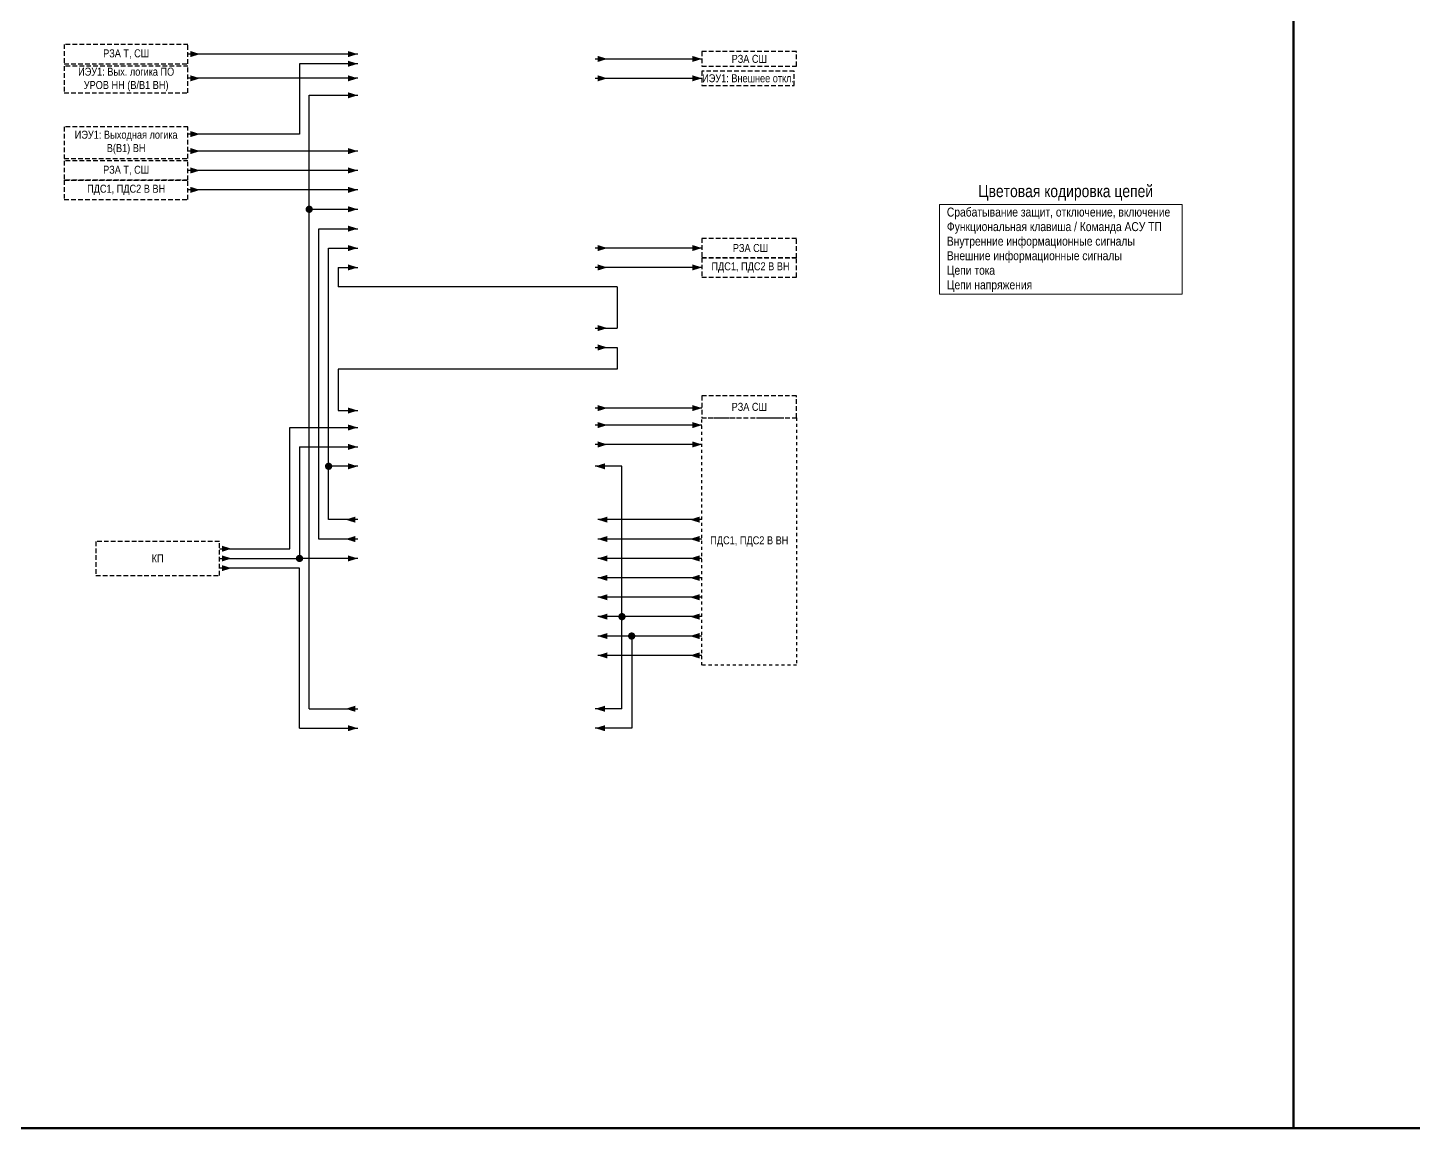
# Model space of a CAD drawing. Header units: millimetres. Extents: x 25558 to 49929, y 1902 to 19390.
# Drawn here: x 33832 to 34403, y 17145 to 17599 of the extents above; entities that cross this region are included whole.
import ezdxf
from ezdxf.enums import TextEntityAlignment as Align

# ---------------------------------------------------------------- set-up
doc = ezdxf.new("R2010")
doc.units = ezdxf.units.MM
doc.linetypes.add('JIS_02_1.2', pattern=[2.5, 1.25, -1.25])
doc.linetypes.add('штриховая2', pattern=[9.525, 6.35, -3.175])
for name, color, linetype, lineweight in [('Основная', 7, 'Continuous', 30), ('Отключение_включение', 1, 'Continuous', 30), ('Тонкая', 7, 'Continuous', 5), ('Цепи внешние', 84, 'Continuous', 30), ('Цепи внутренние', 5, 'Continuous', 30), ('Цепи ТН', 200, 'Continuous', 30), ('Цепи ТТ', 23, 'Continuous', 30), ('Цепь - ФК и АСУ', 132, 'Continuous', 30)]:
    doc.layers.add(name, color=color, linetype=linetype, lineweight=lineweight)
doc.styles.add('Narrow', font='ARIALN.TTF')

# ---------------------------------------------------------------- blocks, each defined once
blk = doc.blocks.new('Point')
at = {"layer": 'Основная', "color": 0, "const_width": 1.5}
blk.add_lwpolyline([(-0.75, 0, 1), (0.75, 0, 1)], format="xyb", close=True, dxfattribs=at)

msp = doc.modelspace()

# ---------------------------------------------------------------- linework, layer by layer
at = {"layer": 'Основная', "color": 5}
msp.add_lwpolyline([(33948, 17318), (33968, 17318)], dxfattribs=at)
at = {"layer": 'Отключение_включение'}
for p, q in [((34066, 17586), (34110, 17586)), ((34066, 17578), (34110, 17578)), ((34110, 17500), (34066, 17500)), ((33940, 17434), (33968, 17434)), ((34110, 17435), (34066, 17435)), ((33944, 17426), (33944, 17380)), ((33944, 17426), (33968, 17426)), ((34110, 17427), (34066, 17427)), ((33968, 17380), (33944, 17380))]:
    msp.add_line(p, q, dxfattribs=at)
for points in [[(34071, 17586, 0, 2.5, 0), (34067, 17586, 0, 0, 0)], [(34110, 17586, 0, 2.5, 0), (34106, 17586, 0, 0, 0)], [(34071, 17578, 0, 2.5, 0), (34067, 17578, 0, 0, 0)], [(34110, 17578, 0, 2.5, 0), (34106, 17578, 0, 0, 0)], [(34071, 17500, 0, 2.5, 0), (34067, 17500, 0, 0, 0)], [(34110, 17500, 0, 2.5, 0), (34106, 17500, 0, 0, 0)], [(34071, 17435, 0, 2.5, 0), (34067, 17435, 0, 0, 0)], [(34110, 17435, 0, 2.5, 0), (34106, 17435, 0, 0, 0)], [(34071, 17427, 0, 2.5, 0), (34067, 17427, 0, 0, 0)], [(34110, 17427, 0, 2.5, 0), (34106, 17427, 0, 0, 0)], [(33968, 17380, 0, 2.5, 0), (33964, 17380, 0, 0, 0)]]:
    msp.add_lwpolyline(points, format="xyseb", dxfattribs=at)
at = {"layer": 'Отключение_включение', "ltscale": 0.3}
for points in [[(33968, 17434, 0, 2.5, 0), (33964, 17434, 0, 0, 0)], [(33968, 17426, 0, 2.5, 0), (33964, 17426, 0, 0, 0)], [(33916, 17384, 0, 2.5, 0), (33912, 17384, 0, 0, 0)], [(33916, 17380, 0, 2.5, 0), (33912, 17380, 0, 0, 0)]]:
    msp.add_lwpolyline(points, format="xyseb", dxfattribs=at)
at = {"layer": 'Отключение_включение'}
for points in [[(33940, 17384), (33940, 17434)], [(33911, 17384), (33940, 17384)], [(33911, 17380), (33944, 17380)]]:
    msp.add_lwpolyline(points, dxfattribs=at)
at = {"layer": 'Тонкая', "color": 3, "lineweight": 50}
for points in [[(34354, 17145), (33760, 17145), (33760, 17985), (34354, 17985)], [(34948, 17145), (34354, 17145), (34354, 17985), (34948, 17985)]]:
    msp.add_lwpolyline(points, close=True, dxfattribs=at)
at = {"layer": 'Тонкая', "ltscale": 0.3}
msp.add_lwpolyline([(34208, 17526), (34308, 17526), (34308, 17489), (34208, 17489)], close=True, dxfattribs=at)
at = {"layer": 'Цепи внешние', "ltscale": 0.3}
for p, q in [((33968, 17588), (33898, 17588)), ((33968, 17540), (33898, 17540)), ((33968, 17532), (33898, 17532)), ((34110, 17508), (34066, 17508)), ((34110, 17442), (34066, 17442)), ((34077, 17418), (34066, 17418)), ((34077, 17356), (34077, 17418)), ((33944, 17376), (33911, 17376)), ((33944, 17310), (33944, 17376)), ((34077, 17318), (34077, 17356))]:
    msp.add_line(p, q, dxfattribs=at)
at = {"layer": 'Цепи внешние'}
for p, q in [((34081, 17348), (34081, 17310)), ((34081, 17310), (34066, 17310))]:
    msp.add_line(p, q, dxfattribs=at)
at = {"layer": 'Цепи внешние', "linetype": 'штриховая2', "ltscale": 0.3}
for points in [[(33898, 17592), (33847, 17592), (33847, 17584), (33898, 17584)], [(34149, 17589), (34110, 17589), (34110, 17583), (34149, 17583)], [(33898, 17544), (33847, 17544), (33847, 17536), (33898, 17536)], [(33898, 17536), (33847, 17536), (33847, 17528), (33898, 17528)], [(34149, 17512), (34110, 17512), (34110, 17504), (34149, 17504)], [(34149, 17504), (34110, 17504), (34110, 17496), (34149, 17496)], [(34149, 17447), (34110, 17447), (34110, 17438), (34149, 17438)], [(33911, 17387), (33860, 17387), (33860, 17373), (33911, 17373)]]:
    msp.add_lwpolyline(points, close=True, dxfattribs=at)
at = {"layer": 'Цепи внешние', "ltscale": 0.3}
for points in [[(33903, 17588, 0, 2.5, 0), (33899, 17588, 0, 0, 0)], [(33968, 17588, 0, 2.5, 0), (33964, 17588, 0, 0, 0)], [(33903, 17540, 0, 2.5, 0), (33899, 17540, 0, 0, 0)], [(33968, 17540, 0, 2.5, 0), (33964, 17540, 0, 0, 0)], [(33903, 17532, 0, 2.5, 0), (33899, 17532, 0, 0, 0)], [(33968, 17532, 0, 2.5, 0), (33964, 17532, 0, 0, 0)], [(34071, 17508, 0, 2.5, 0), (34067, 17508, 0, 0, 0)], [(34110, 17508, 0, 2.5, 0), (34106, 17508, 0, 0, 0)], [(34071, 17442, 0, 2.5, 0), (34067, 17442, 0, 0, 0)], [(34110, 17442, 0, 2.5, 0), (34106, 17442, 0, 0, 0)], [(34066, 17418, 0, 2.5, 0), (34070, 17418, 0, 0, 0)], [(34067, 17396, 0, 2.5, 0), (34071, 17396, 0, 0, 0)], [(34105, 17396, 0, 2.5, 0), (34109, 17396, 0, 0, 0)], [(34067, 17388, 0, 2.5, 0), (34071, 17388, 0, 0, 0)], [(34105, 17388, 0, 2.5, 0), (34109, 17388, 0, 0, 0)], [(34067, 17380, 0, 2.5, 0), (34071, 17380, 0, 0, 0)], [(34105, 17380, 0, 2.5, 0), (34109, 17380, 0, 0, 0)], [(33916, 17376, 0, 2.5, 0), (33912, 17376, 0, 0, 0)], [(34067, 17372, 0, 2.5, 0), (34071, 17372, 0, 0, 0)], [(34105, 17372, 0, 2.5, 0), (34109, 17372, 0, 0, 0)], [(34067, 17364, 0, 2.5, 0), (34071, 17364, 0, 0, 0)], [(34105, 17364, 0, 2.5, 0), (34109, 17364, 0, 0, 0)], [(34067, 17356, 0, 2.5, 0), (34071, 17356, 0, 0, 0)], [(34105, 17356, 0, 2.5, 0), (34109, 17356, 0, 0, 0)], [(34067, 17348, 0, 2.5, 0), (34071, 17348, 0, 0, 0)], [(34105, 17348, 0, 2.5, 0), (34109, 17348, 0, 0, 0)], [(34067, 17340, 0, 2.5, 0), (34071, 17340, 0, 0, 0)], [(34105, 17340, 0, 2.5, 0), (34109, 17340, 0, 0, 0)], [(34066, 17318, 0, 2.5, 0), (34070, 17318, 0, 0, 0)], [(33968, 17310, 0, 2.5, 0), (33964, 17310, 0, 0, 0)], [(34066, 17310, 0, 2.5, 0), (34070, 17310, 0, 0, 0)]]:
    msp.add_lwpolyline(points, format="xyseb", dxfattribs=at)
at = {"layer": 'Цепи внешние', "linetype": 'JIS_02_1.2'}
msp.add_lwpolyline([(34110, 17438), (34149, 17438), (34149, 17336), (34110, 17336)], close=True, dxfattribs=at)
at = {"layer": 'Цепи внешние', "ltscale": 0.3}
for points in [[(34110, 17396), (34067, 17396)], [(34110, 17388), (34067, 17388)], [(34110, 17380), (34067, 17380)], [(34110, 17372), (34067, 17372)], [(34110, 17364), (34067, 17364)], [(34077, 17318), (34066, 17318)], [(33944, 17310), (33968, 17310)]]:
    msp.add_lwpolyline(points, dxfattribs=at)
at = {"layer": 'Цепи внешние'}
for points in [[(34110, 17356), (34067, 17356)], [(34110, 17348), (34067, 17348)], [(34110, 17340), (34067, 17340)]]:
    msp.add_lwpolyline(points, dxfattribs=at)
at = {"layer": 'Цепи внутренние', "ltscale": 0.3}
for p, q in [((33968, 17584), (33944, 17584)), ((33944, 17584), (33944, 17555)), ((33968, 17578), (33898, 17578)), ((33948, 17524), (33948, 17571)), ((33948, 17571), (33968, 17571)), ((33944, 17555), (33898, 17555)), ((33968, 17548), (33898, 17548)), ((33948, 17318), (33948, 17524)), ((33948, 17524), (33968, 17524)), ((33952, 17388), (33952, 17516)), ((33952, 17516), (33968, 17516)), ((33956, 17418), (33956, 17508)), ((33956, 17508), (33968, 17508)), ((33960, 17500), (33968, 17500)), ((33960, 17500), (33960, 17492)), ((34075, 17492), (33960, 17492)), ((34075, 17492), (34075, 17475)), ((34066, 17475), (34075, 17475)), ((34066, 17467), (34075, 17467)), ((34075, 17467), (34075, 17458)), ((34075, 17467), (34075, 17467)), ((34075, 17458), (33960, 17458)), ((33960, 17458), (33960, 17441)), ((33960, 17441), (33968, 17441)), ((33968, 17418), (33956, 17418)), ((33968, 17388), (33952, 17388))]:
    msp.add_line(p, q, dxfattribs=at)
for points in [[(33968, 17584, 0, 2.5, 0), (33964, 17584, 0, 0, 0)], [(33903, 17578, 0, 2.5, 0), (33899, 17578, 0, 0, 0)], [(33968, 17578, 0, 2.5, 0), (33964, 17578, 0, 0, 0)], [(33968, 17571, 0, 2.5, 0), (33964, 17571, 0, 0, 0)], [(33903, 17555, 0, 2.5, 0), (33899, 17555, 0, 0, 0)], [(33903, 17548, 0, 2.5, 0), (33899, 17548, 0, 0, 0)], [(33968, 17548, 0, 2.5, 0), (33964, 17548, 0, 0, 0)], [(33968, 17524, 0, 2.5, 0), (33964, 17524, 0, 0, 0)], [(33968, 17516, 0, 2.5, 0), (33964, 17516, 0, 0, 0)], [(33968, 17508, 0, 2.5, 0), (33964, 17508, 0, 0, 0)], [(33968, 17500, 0, 2.5, 0), (33964, 17500, 0, 0, 0)], [(34071, 17475, 0, 2.5, 0), (34067, 17475, 0, 0, 0)], [(34071, 17467, 0, 2.5, 0), (34067, 17467, 0, 0, 0)], [(33968, 17441, 0, 2.5, 0), (33964, 17441, 0, 0, 0)], [(33968, 17418, 0, 2.5, 0), (33964, 17418, 0, 0, 0)], [(33963, 17396, 0, 2.5, 0), (33967, 17396, 0, 0, 0)], [(33963, 17388, 0, 2.5, 0), (33967, 17388, 0, 0, 0)], [(33963, 17318, 0, 2.5, 0), (33967, 17318, 0, 0, 0)]]:
    msp.add_lwpolyline(points, format="xyseb", dxfattribs=at)
at = {"layer": 'Цепи внутренние', "linetype": 'штриховая2', "ltscale": 0.3}
for points in [[(33898, 17583), (33847, 17583), (33847, 17572), (33898, 17572)], [(34148, 17581), (34110, 17581), (34110, 17575), (34148, 17575)], [(33898, 17558), (33847, 17558), (33847, 17545), (33898, 17545)]]:
    msp.add_lwpolyline(points, close=True, dxfattribs=at)
at = {"layer": 'Цепи внутренние', "ltscale": 0.3}
for points in [[(33956, 17396), (33956, 17418)], [(33968, 17396), (33956, 17396)]]:
    msp.add_lwpolyline(points, dxfattribs=at)

# ---------------------------------------------------------------- block references
at = {"layer": 'Отключение_включение'}
msp.add_blockref('Point', (33944, 17380), dxfattribs=at)
at = {"layer": 'Цепи внешние'}
for p in [(34077, 17356), (34081, 17348)]:
    msp.add_blockref('Point', p, dxfattribs=at)
at = {"layer": 'Цепи внутренние'}
for p in [(33948, 17524), (33956, 17418)]:
    msp.add_blockref('Point', p, dxfattribs=at)

# ---------------------------------------------------------------- texts
at = {"layer": 'Основная', "style": 'Narrow'}
msp.add_text('Цветовая кодировка цепей', height=5, dxfattribs=at).set_placement((34260, 17529), align=Align.CENTER)
at = {"layer": 'Основная', "char_height": 3.3, "attachment_point": 5, "style": 'Narrow'}
for s, insert, width in [('РЗА Т, СШ', (33872.5, 17588), 51), ('РЗА СШ', (34129.5, 17586), 39), ('ИЭУ1: Вых. логика ПО УРОВ НН (В/В1 ВН)', (33872.5, 17577.5), 48.8438), ('ИЭУ1: Внешнее откл.', (34129, 17578), 38), ('ИЭУ1: Выходная логика В(В1) ВН', (33872.5, 17551.5), 48.2557), ('РЗА Т, СШ', (33872.5, 17540), 51), ('ПДС1, ПДС2 В ВН', (33872.5, 17532), 51), ('РЗА СШ', (34130, 17508), 39), ('ПДС1, ПДС2 В ВН', (34130, 17500), 39), ('РЗА СШ', (34129.5, 17442.5), 39), ('ПДС1, ПДС2 В ВН', (34129.5, 17387), 39), ('КП', (33885.5, 17380), 51)]:
    msp.add_mtext(s, dxfattribs=dict(at, insert=insert, width=width))
at = {"layer": 'Отключение_включение', "style": 'Narrow'}
msp.add_text('Срабатывание защит, отключение, включение', height=3.7, dxfattribs=at).set_placement((34211, 17521))
at = {"layer": 'Цепи внешние', "style": 'Narrow'}
msp.add_text('Внешние информационные сигналы', height=3.7, dxfattribs=at).set_placement((34211, 17503))
at = {"layer": 'Цепи внутренние', "style": 'Narrow'}
msp.add_text('Внутренние информационные сигналы', height=3.7, dxfattribs=at).set_placement((34211, 17509))
at = {"layer": 'Цепи ТН', "style": 'Narrow'}
msp.add_text('Цепи напряжения', height=3.7, dxfattribs=at).set_placement((34211, 17491))
at = {"layer": 'Цепи ТТ', "style": 'Narrow'}
msp.add_text('Цепи тока', height=3.7, dxfattribs=at).set_placement((34211, 17497))
at = {"layer": 'Цепь - ФК и АСУ', "style": 'Narrow'}
msp.add_text('Функциональная клавиша / Команда АСУ ТП', height=3.7, dxfattribs=at).set_placement((34211, 17515))

doc.saveas('drawing.dxf')
